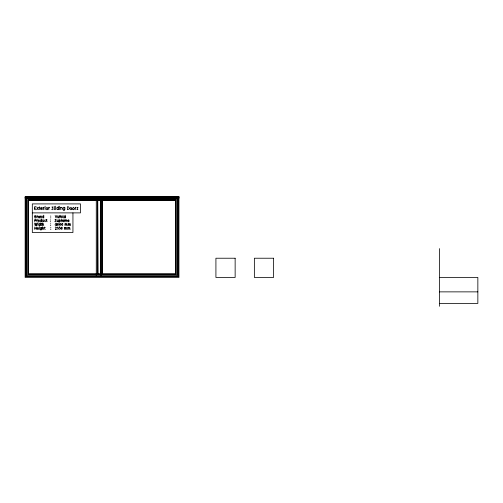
<?xml version="1.0" encoding="UTF-8"?>
<svg xmlns="http://www.w3.org/2000/svg" width="503" height="503" viewBox="0 0 503 503"><rect width="100%" height="100%" fill="white"/><g stroke="black" fill="none" stroke-linecap="round" stroke-linejoin="round"><path stroke-width="0.75" d="M37.197 223.125L36.574 225.64C35.311 218.139 35.795 230.688 34.619 223.125M47.779 208.94L47.508 209.493A0.679 0.679 0 0 1 46.98 209.726A0.679 0.679 0 0 1 46.452 209.493L46.182 208.94A1.993 1.993 0 0 1 46.138 208.299L46.974 207.242L47.816 208.299A2.119 2.119 0 0 1 47.779 208.94M71.722 208.94L71.445 209.493A0.679 0.679 0 0 1 70.426 209.493L70.118 208.94A1.993 1.993 0 0 1 70.08 208.299L70.917 207.242L71.759 208.299A2.119 2.119 0 0 1 71.722 208.94M74.218 208.94L73.947 209.493A0.679 0.679 0 0 1 72.922 209.493M56.858 215.435L56.009 217.95L55.141 215.435M55.229 227.482L55.374 227.205A0.641 0.641 0 0 1 55.732 226.985C58.21 227.356 53.092 230.462 56.537 229.506M38.385 216.328L39.379 216.095L39.492 217.453A10.714 10.714 0 0 0 39.504 217.969M42.384 209.229C41.655 210.524 40.366 208.952 40.888 207.965C41.63 205.702 44.025 209.569 40.837 208.355M38.454 229.091C37.844 230.173 36.769 228.859 37.203 228.035C37.788 226.218 39.781 229.399 37.165 228.362M63.818 221.402C63.208 222.483 62.133 221.169 62.567 220.345C63.152 218.528 65.145 221.71 62.529 220.679M69.1 221.402C68.483 222.483 67.415 221.169 67.848 220.345C68.427 218.528 70.42 221.71 67.804 220.679M41.535 221.307C39.938 223.37 39.85 218.201 41.535 220.245M43.761 217.459C42.164 219.528 42.076 214.353 43.761 216.397M40.177 225.149C38.58 227.218 38.492 222.043 40.177 224.087M58.279 209.11C56.361 211.593 56.254 205.387 58.279 207.84M65.258 217.459C63.661 219.528 63.567 214.353 65.258 216.397M41.485 228.953C39.856 230.921 39.838 225.916 41.485 227.934M64.717 209.066C63.799 210.675 62.422 208.343 63.453 207.431A0.648 0.648 0 0 1 63.925 207.236L64.717 207.84M59.115 220.245C60.806 218.201 60.718 223.37 59.115 221.307M36.845 209.726L38.442 207.242M45.754 221.452C44.163 223.087 44.226 218.453 45.754 220.138M43.667 221.295L42.661 221.672L42.541 219.742M58.725 217.447L57.719 217.83L57.606 215.9M58.084 221.295L57.072 221.672L56.958 219.742M39.492 217.485C38.398 218.968 37.794 216.296 39.492 216.818M40.46 216.422L41.498 216.039L41.604 217.969M42.56 224.112L43.604 223.728L43.704 225.658M42.485 227.96L43.528 227.57L43.629 229.506M60.75 207.871C61.838 206.243 62.869 208.506 62.127 209.726M65.811 221.817L65.811 220.27L66.547 219.742L66.949 221.817M66.189 225.658L66.189 224.112L66.93 223.59L67.327 225.658M65.648 229.506L65.648 227.96L66.39 227.431L66.792 229.506M69.489 225.658L69.489 224.112L70.231 223.59L70.634 225.658M68.955 229.506L68.955 227.96L69.697 227.431L70.093 229.506M64.667 220.27L65.403 219.742L65.811 220.27M65.044 224.112L65.78 223.59L66.189 224.112M64.503 227.96L65.245 227.431L65.648 227.96M68.345 224.112L69.087 223.59L69.489 224.112M67.811 227.96L68.553 227.431L68.955 227.96M25.974 198.396L25.974 276.625L178.112 276.625L178.112 198.396M101.619 274.104L28.495 274.104L28.495 200.062L101.619 200.062M175.591 274.104L175.591 200.062L102.505 200.062L102.505 274.104L175.591 274.104L175.591 200.062M102.505 274.104L102.505 200.062M57.109 227.57L57.858 227.004L57.858 229.506M40.171 209.6L39.454 209.367L39.441 206.771M47.219 221.71L46.622 221.521L46.616 219.352M41.843 225.558L41.24 225.363L41.233 223.194M45.289 229.399L44.692 229.205L44.685 227.042M54.745 209.72L54.33 209.405L54.318 206.387M63.391 217.956L63.001 217.705L62.988 215.19M61.963 219.742L61.643 219.886A2.754 2.754 0 0 0 61.284 220.27M35.48 216.642L36.078 215.837L34.826 215.466L34.826 217.931C36.486 218.547 36.512 216.007 34.826 216.642M59.536 226.966C56.506 230.003 62.567 229.997 59.536 226.966M44.22 207.242L43.83 207.412A3.307 3.307 0 0 0 43.403 207.871M49.646 207.242L49.256 207.412A3.307 3.307 0 0 0 48.835 207.871M76.085 207.242L75.695 207.412A3.307 3.307 0 0 0 75.274 207.871M37.75 215.9L37.423 216.045A2.754 2.754 0 0 0 37.071 216.422M37.587 219.742L37.26 219.886A2.754 2.754 0 0 0 36.908 220.27M25.15 197.025L178.936 197.025M25.15 197.446L178.936 197.446M25.15 197.629L178.936 197.629M25.15 198.396L178.936 198.396M101.248 199.653L28.093 199.653L28.093 274.512L101.216 274.512M28.665 200.232L100.99 200.232M102.675 200.232L175.415 200.232M36.109 206.72L34.619 206.72L34.619 209.682L36.109 209.682M39.033 207.481L40.114 207.481M34.619 208.135L36.04 208.135M32.311 212.882L80.486 212.882L80.486 203.904L32.311 203.904L32.311 232.518L72.941 232.518L72.941 212.882M59.455 216.108L60.303 216.108M46.27 219.943L47.175 219.943M34.826 220.635L35.965 220.471L35.971 219.503L34.826 219.314L34.826 221.817M40.888 223.791L41.793 223.791M56.581 225.061C52.601 226.551 57.971 219.591 56.16 225.658M44.339 227.633L45.245 227.633M34.826 228.142L36.285 228.142M28.665 273.934L100.99 273.934M102.675 273.934L175.415 273.934M28.13 274.431L101.248 274.431M175.956 274.431L102.14 274.431L102.14 199.653M25.974 276.625L178.112 276.625M439.402 277.449L477.85 277.449L477.85 303.403L439.402 303.403M439.402 291.866L477.85 291.866M60.41 215.265L59.813 215.523L59.8 217.969M63.29 210.204C64.95 211.675 65.164 208.091 64.717 207.242M40.297 229.902L41.409 229.902L41.485 227.431M72.891 209.493L72.621 208.94A1.993 1.993 0 0 1 72.577 208.299L73.413 207.242L74.255 208.299A2.119 2.119 0 0 1 74.218 208.94M36.945 207.242L38.492 209.726M53.243 207.085C49.709 205.941 55.016 209.518 52.362 209.713A0.805 0.805 0 0 1 51.872 209.437L51.759 209.235M56.066 219.616C53.117 218.66 57.543 221.641 55.324 221.804A0.673 0.673 0 0 1 54.921 221.578L54.827 221.408M78.091 207.657C75.18 206.18 79.946 211.027 76.752 209.198M439.402 248.614L439.402 306.283M178.031 198.396L178.031 276.543M101.078 198.635L101.078 275.531M97.331 274.431L97.331 199.653L97.293 274.512M96.274 198.635L96.274 275.531M75.268 207.242L75.268 209.726M68.345 223.59L68.345 225.658M67.811 227.431L67.811 229.506M65.258 215.19L65.258 217.969M65.044 223.59L65.044 225.658M64.667 219.742L64.667 221.817M64.503 227.431L64.503 229.506M61.284 219.742L61.284 221.817M60.75 207.242L60.75 209.726M59.505 206.211L59.505 206.689M59.505 207.242L59.505 209.726M59.115 219.742L59.115 222.527M58.725 215.9L58.725 217.969M58.279 206.387L58.279 209.726M58.084 219.742L58.084 221.817M55.657 206.211L55.657 206.689M55.657 207.242L55.657 209.726M50.746 215.938L50.746 216.347M50.746 217.636L50.746 218.044M50.784 227.469L50.784 227.884M50.784 229.167L50.784 229.582M50.677 223.628L50.677 224.036M50.677 225.325L50.677 225.734M50.344 219.78L50.344 220.195M50.344 221.477L50.344 221.892M48.829 207.242L48.829 209.726M45.088 206.211L45.088 206.689M45.088 207.242L45.088 209.726M43.761 215.19L43.761 217.969M43.667 219.742L43.667 221.817M43.403 207.242L43.403 209.726M42.56 222.879L42.56 225.658M42.485 226.721L42.485 229.506M41.535 219.031L41.535 221.817M40.46 215.9L40.46 217.969M40.177 222.879L40.177 225.658M39.297 226.576L39.297 226.972M39.297 227.431L39.297 229.506M37.995 222.728L37.995 223.131M37.995 223.59L37.995 225.658M37.071 215.9L37.071 217.969M36.908 219.742L36.908 221.817M36.285 226.966L36.285 229.506M34.826 226.966L34.826 229.506M28.495 200.062L28.495 274.104M26.055 198.396L26.055 276.543M57.135 224.231C58.361 228.626 59.235 220.572 57.135 224.231M59.323 224.231C60.549 228.626 61.416 220.572 59.323 224.231M60.97 228.073C62.196 232.474 63.064 224.413 60.97 228.073M61.504 224.231C62.73 228.626 63.604 220.572 61.504 224.231M69.276 208.204L69.257 208.456A1.478 1.478 0 0 1 69.012 209.135L67.345 209.682L67.345 206.72L68.729 206.953L69.276 208.204M38.171 220.452L38.146 220.628A1.66 1.66 0 0 0 38.184 221.163L38.85 221.817L39.517 221.163A1.767 1.767 0 0 0 39.548 220.628L38.85 219.742L38.171 220.452M60.788 216.611L60.762 216.78A1.66 1.66 0 0 0 60.794 217.315L61.46 217.969L62.127 217.315A1.767 1.767 0 0 0 62.158 216.78L61.467 215.9L60.788 216.611M100.619 200.062L100.619 274.104L100.619 200.062M97.871 273.934L97.695 200.062L97.871 273.934M178.936 196.717L25.15 196.717L25.15 277.449L178.936 277.449L178.936 196.717M177.012 198.635L27.074 198.635L27.074 275.531L177.012 275.531L177.012 198.635M175.993 199.653L102.096 199.653L102.096 274.512L175.993 274.512L175.993 199.653M235.14 258.228L215.919 258.228L215.919 277.449L235.14 277.449L235.14 258.228M273.588 258.228L254.367 258.228L254.367 277.449L273.588 277.449L273.588 258.228"/></g></svg>
